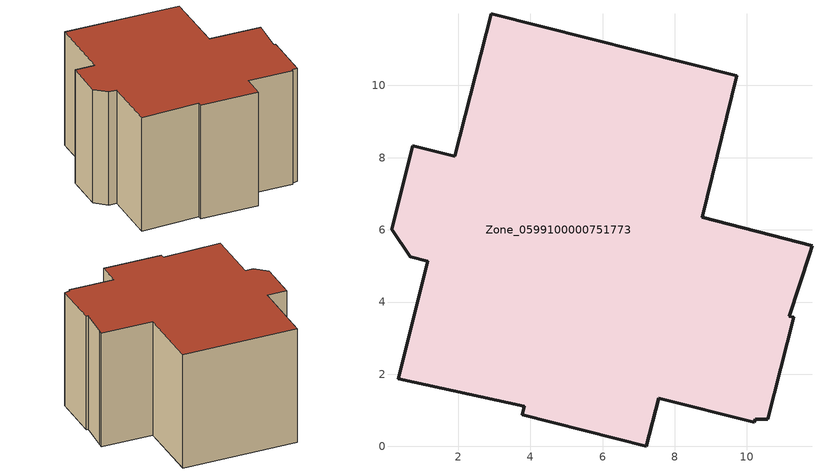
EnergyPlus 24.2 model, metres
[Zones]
Zone_0599100000751773
 floor ground (C_G): 3.77,0.88 3.83,1.11 0.33,1.87 1.16,5.13 0.67,5.25 0.15,6.02 0.75,8.34 1.91,8.04 2.92,11.99 9.71,10.27 8.76,6.36 11.8,5.56 11.74,5.34 11.17,3.61 11.29,3.58 10.57,0.75 10.23,0.76 10.2,0.66 7.55,1.34 7.21,0 z0
 wall outside (C_F): 0.75,8.34 0.15,6.02 0.67,5.25 1.16,5.13 0.33,1.87 3.83,1.11 3.77,0.88 7.21,0 7.55,1.34 10.2,0.66 10.23,0.76 10.57,0.75 11.29,3.58 11.17,3.61 11.74,5.34 11.8,5.56 8.76,6.36 9.71,10.27 2.92,11.99 1.91,8.04 0.75,8.34 z0:7.35
 roof outside (C_R): 3.83,1.11 3.77,0.88 7.21,0 7.55,1.34 10.2,0.66 10.23,0.76 10.57,0.75 11.29,3.58 11.17,3.61 11.74,5.34 11.8,5.56 8.76,6.36 9.71,10.27 2.92,11.99 1.91,8.04 0.75,8.34 0.15,6.02 0.67,5.25 1.16,5.13 0.33,1.87 z7.35
[BUILDING]
Pand.0599100000751773: North Axis=0; Terrain=City; Loads Convergence Tolerance Value=0.04; Temperature Convergence Tolerance Value=0.4; Solar Distribution=FullExterior; Maximum Number of Warmup Days=25; Minimum Number of Warmup Days=1
[Site:Location]
Rotterdam.The.Hague.AP_ZH_NLD Design_Conditions: Latitude=51.96; Longitude=4.45; Time Zone=1; Elevation=-4.5
[SITE:GROUNDTEMPERATURE:BUILDINGSURFACE]
18, 18, 18, 18, 18, 18, 18, 18, 18, 18, 18, 18
[MATERIAL] Thermal Absorptance=0.9; Solar Absorptance=0.7; Visible Absorptance=0.7
Name | Roughness | Thickness | Conductivity | Density | Specific Heat
G.D.2006-2014 | MediumSmooth | 0.15 | 0.06 | 540 | 1210
F.D.2006-2014 | Rough | 0.3 | 0.12 | 1920 | 840
R.D.2006-2014 | MediumRough | 0.2 | 0.08 | 1500 | 1000
[CONSTRUCTION]
C_G: G.D.2006-2014
C_F: F.D.2006-2014
C_R: R.D.2006-2014
[ZONE]
Zone_0599100000751773: Type=1; Multiplier=1; Ceiling Height=Autocalculate; Volume=Autocalculate; Floor Area=autocalculate; Part of Total Floor Area=Yes
[ZONEINFILTRATION:DESIGNFLOWRATE]
Infil_Zone_0599100000751773: Zone or ZoneList or Space or SpaceList=Zone_0599100000751773; Schedule=AlwaysOn; Design Flow Rate Calculation Method=Flow/Area; Flow Rate per Floor Area=0.0021; Constant Term Coefficient=1; Temperature Term Coefficient=0; Velocity Term Coefficient=0; Velocity Squared Term Coefficient=0
[HVACTEMPLATE:ZONE:IDEALLOADSAIRSYSTEM]
Zone_0599100000751773: Maximum Heating Supply Air Temperature=50; Minimum Cooling Supply Air Temperature=13; Maximum Heating Supply Air Humidity Ratio=0.0156; Minimum Cooling Supply Air Humidity Ratio=0.0077; Heating Limit=NoLimit; Cooling Limit=NoLimit; Dehumidification Control Type=ConstantSensibleHeatRatio; Cooling Sensible Heat Ratio=0.7; Dehumidification Setpoint=60; Humidification Control Type=None; Humidification Setpoint=30; Outdoor Air Method=None; Outdoor Air Flow Rate per Person=0.00944; Outdoor Air Flow Rate per Zone Floor Area=0; Outdoor Air Flow Rate per Zone=0; Demand Controlled Ventilation Type=None; Outdoor Air Economizer Type=NoEconomizer; Heat Recovery Type=None; Sensible Heat Recovery Effectiveness=0.7; Latent Heat Recovery Effectiveness=0.65
[ZONECONTROL:THERMOSTAT]
ThermostatControl_Zone_0599100000751773: Zone or ZoneList=Zone_0599100000751773; Control Type Schedule=DualSetpointControlType; Control 1=Thermostat_Zone_0599100000751773; Temperature Difference Between Cutout And Setpoint=0
[THERMOSTATSETPOINT:DUALSETPOINT]
Thermostat_Zone_0599100000751773: Heating Setpoint Temperature Schedule=HeatingSetpoint_Zone_0599100000751773; Cooling Setpoint Temperature Schedule=CoolingSetpoint_Zone_0599100000751773
[SCHEDULE:COMPACT]
HeatingSetpoint_Zone_0599100000751773: Through: 12/31, For: AllDays, Until: 24:00, 21
CoolingSetpoint_Zone_0599100000751773: Through: 12/31, For: AllDays, Until: 24:00, 24
DualSetpointControlType: Through: 12/31, For: AllDays, Until: 24:00, 4
AlwaysOn: Through: 12/31, For: AllDays, Until: 24:00, 1
